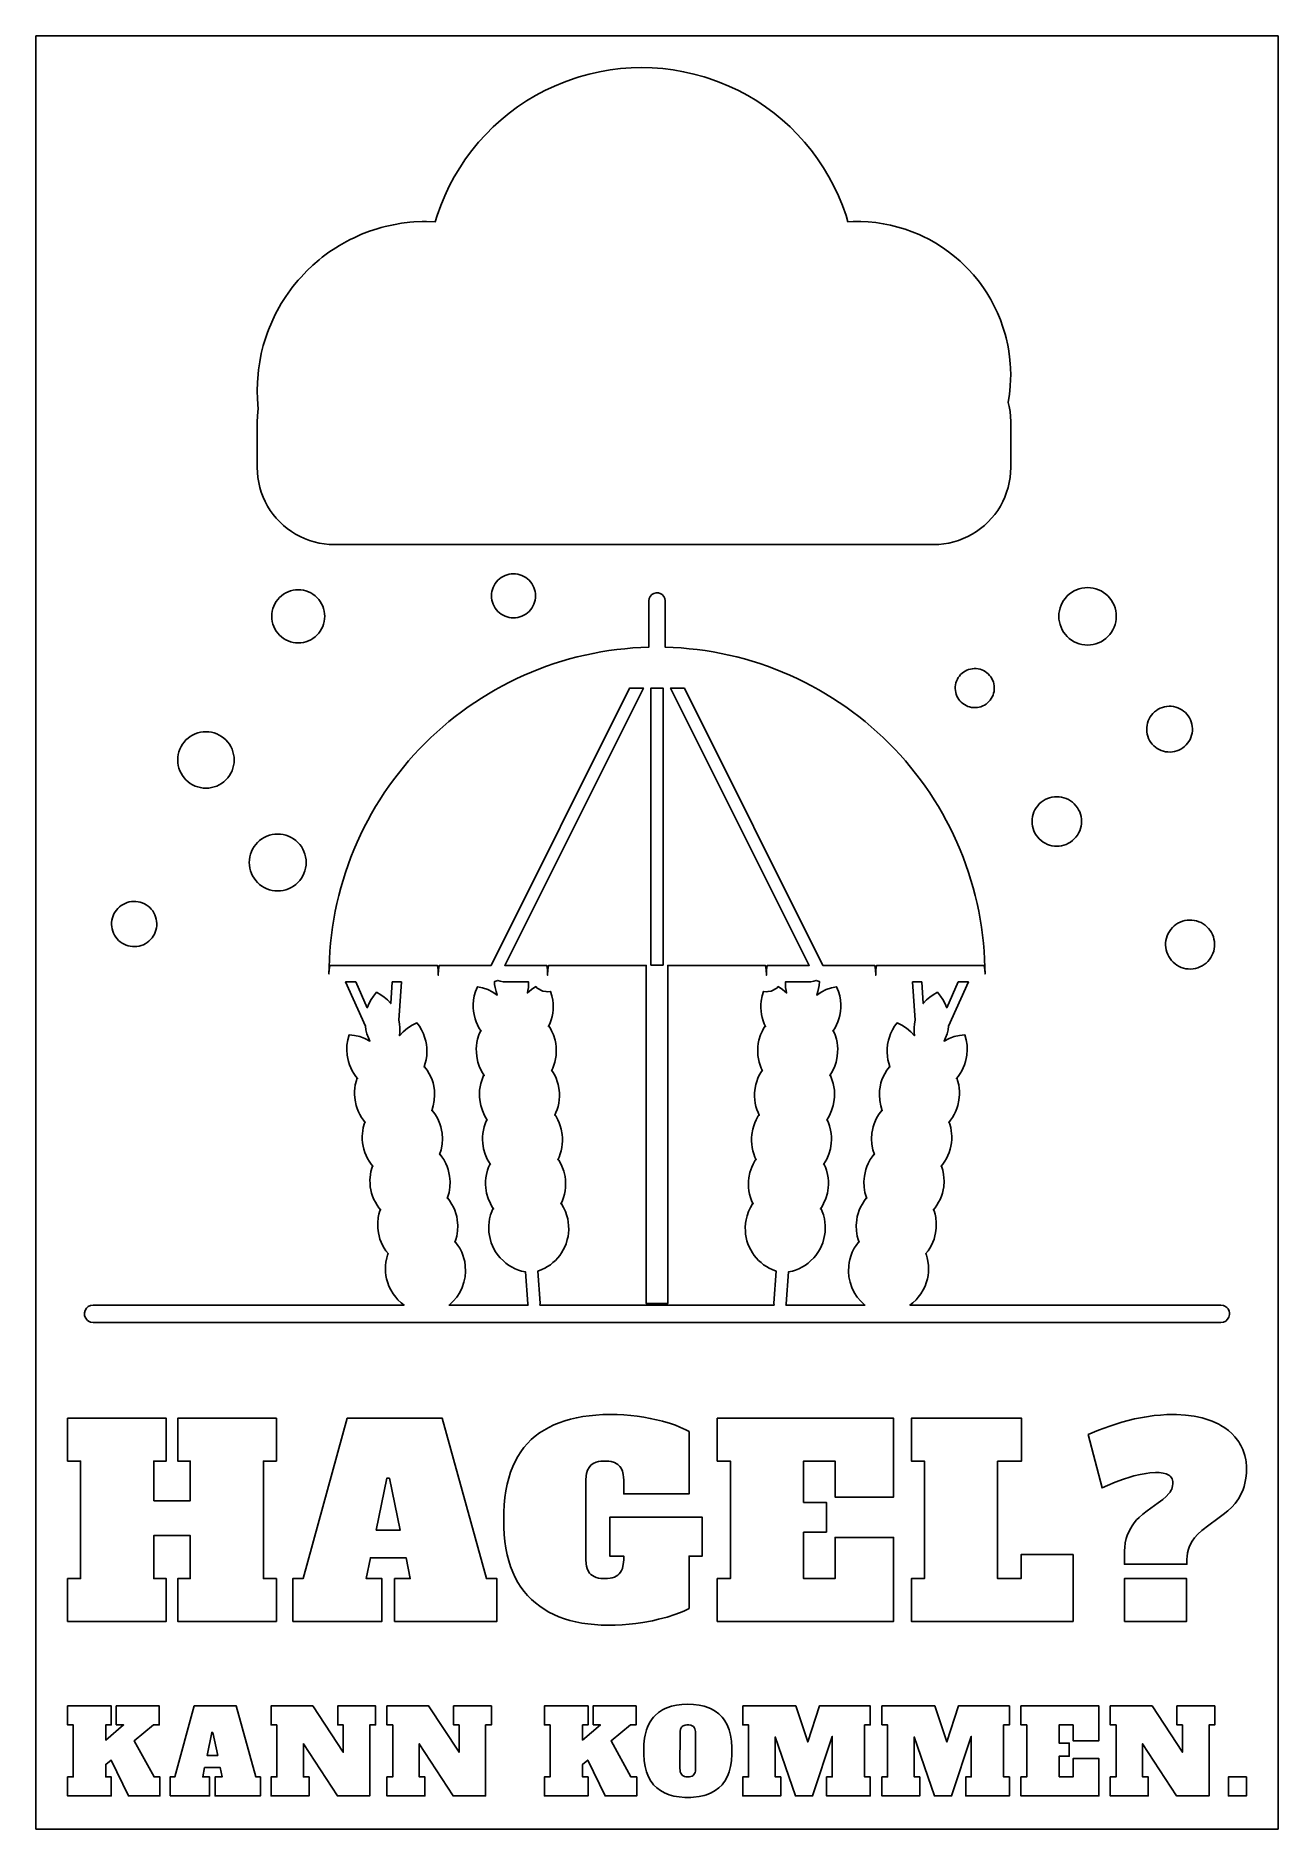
# Model space of a CAD drawing. Header units: millimetres. Extents: x 0 to 216, y 0 to 311.
import ezdxf

# ---------------------------------------------------------------- set-up
doc = ezdxf.new("R2010")
doc.units = ezdxf.units.MM

msp = doc.modelspace()

# ---------------------------------------------------------------- linework, layer by layer
at = {"layer": 'ENTGITTERRAHMEN'}
msp.add_lwpolyline([(0.5, 311.49), (216.056, 311.49), (216.056, 0.5), (0.5, 0.5)], close=True, dxfattribs=at)
at = {"layer": 'MOTIV'}
for points in [[(135.058, 291.618), (133.895, 293.035), (132.663, 294.393), (131.367, 295.69), (130.008, 296.921), (128.591, 298.084), (127.119, 299.176), (125.594, 300.195), (124.022, 301.137), (122.405, 302.002), (120.747, 302.786), (119.053, 303.487), (117.327, 304.105), (116.453, 304.382), (114.686, 304.871), (112.897, 305.272), (111.091, 305.586), (109.271, 305.81), (107.443, 305.945), (105.61, 305.99), (103.777, 305.945), (101.949, 305.81), (100.129, 305.586), (98.323, 305.272), (96.534, 304.871), (94.767, 304.382), (93.893, 304.105), (92.167, 303.487), (90.473, 302.786), (88.815, 302.002), (87.198, 301.137), (85.626, 300.195), (84.101, 299.176), (82.629, 298.084), (81.212, 296.921), (79.853, 295.69), (78.557, 294.393), (77.325, 293.035), (76.162, 291.618), (75.07, 290.145), (74.052, 288.621), (73.109, 287.048), (72.245, 285.431), (71.461, 283.774), (70.759, 282.08), (70.142, 280.354), (69.803, 279.267), (68.256, 279.309), (67.536, 279.3), (66.097, 279.229), (65.379, 279.168), (63.95, 278.991), (62.53, 278.745), (61.125, 278.429), (60.428, 278.246), (59.737, 278.045), (58.369, 277.593), (57.025, 277.075), (55.708, 276.491), (55.06, 276.175), (54.421, 275.843), (53.168, 275.133), (52.554, 274.755), (51.357, 273.955), (50.2, 273.097), (49.637, 272.647), (48.546, 271.706), (47.503, 270.713), (46.51, 269.669), (46.033, 269.13), (45.119, 268.016), (44.683, 267.443), (43.853, 266.265), (43.082, 265.048), (42.372, 263.795), (42.041, 263.155), (41.425, 261.853), (40.873, 260.522), (40.623, 259.847), (40.388, 259.166), (39.97, 257.787), (39.62, 256.39), (39.339, 254.977), (39.128, 253.552), (39.048, 252.836), (38.942, 251.4), (38.907, 249.96), (38.942, 248.519), (39.085, 246.752), (39.021, 246.365), (38.935, 245.496), (38.907, 244.623), (38.907, 236.619), (38.935, 235.746), (39.021, 234.878), (39.163, 234.016), (39.361, 233.166), (39.615, 232.331), (39.922, 231.514), (40.283, 230.719), (40.694, 229.949), (41.155, 229.207), (41.664, 228.498), (42.217, 227.823), (42.814, 227.186), (43.451, 226.589), (44.126, 226.035), (44.836, 225.527), (45.577, 225.066), (46.347, 224.654), (47.142, 224.294), (47.959, 223.986), (48.795, 223.733), (49.645, 223.535), (50.506, 223.392), (51.375, 223.307), (52.247, 223.278), (156.304, 223.278), (157.177, 223.307), (158.046, 223.392), (158.907, 223.535), (159.757, 223.733), (160.592, 223.986), (161.41, 224.294), (162.205, 224.654), (162.975, 225.066), (163.716, 225.527), (164.426, 226.035), (165.1, 226.589), (165.738, 227.186), (166.334, 227.823), (166.888, 228.498), (167.397, 229.207), (167.858, 229.949), (168.269, 230.719), (168.629, 231.514), (168.937, 232.331), (169.19, 233.166), (169.389, 234.016), (169.531, 234.878), (169.616, 235.746), (169.645, 236.619), (169.645, 244.623), (169.616, 245.496), (169.531, 246.365), (169.389, 247.226), (169.226, 247.924), (169.444, 249.362), (169.573, 250.665), (169.637, 251.973), (169.645, 252.628), (169.613, 253.937), (169.573, 254.59), (169.444, 255.894), (169.252, 257.189), (169.132, 257.833), (168.845, 259.111), (168.678, 259.744), (168.298, 260.997), (167.857, 262.23), (167.356, 263.44), (167.083, 264.035), (166.494, 265.205), (166.179, 265.779), (165.505, 266.902), (165.148, 267.451), (164.394, 268.522), (163.998, 269.043), (163.167, 270.055), (162.287, 271.025), (161.83, 271.494), (160.882, 272.397), (159.89, 273.253), (158.858, 274.058), (157.787, 274.812), (156.681, 275.513), (155.541, 276.158), (154.371, 276.747), (153.776, 277.02), (152.566, 277.521), (151.333, 277.962), (150.08, 278.342), (148.81, 278.661), (147.525, 278.916), (146.23, 279.108), (144.926, 279.237), (143.618, 279.301), (142.309, 279.301), (141.418, 279.262), (141.078, 280.354), (140.461, 282.08), (139.759, 283.774), (138.975, 285.431), (138.111, 287.048), (137.168, 288.621), (136.15, 290.145)], [(86.329, 216.808), (86.077, 217.086), (85.799, 217.338), (85.498, 217.561), (85.176, 217.754), (84.838, 217.914), (84.485, 218.04), (84.121, 218.131), (83.75, 218.186), (83.376, 218.205), (83.001, 218.186), (82.63, 218.131), (82.267, 218.04), (81.914, 217.914), (81.575, 217.754), (81.253, 217.561), (80.952, 217.338), (80.674, 217.086), (80.422, 216.808), (80.199, 216.507), (80.006, 216.185), (79.846, 215.847), (79.72, 215.494), (79.629, 215.13), (79.574, 214.759), (79.555, 214.385), (79.574, 214.01), (79.629, 213.639), (79.72, 213.276), (79.846, 212.923), (80.006, 212.584), (80.199, 212.262), (80.422, 211.961), (80.674, 211.683), (80.952, 211.431), (81.253, 211.208), (81.575, 211.015), (81.914, 210.855), (82.267, 210.729), (82.63, 210.638), (83.001, 210.583), (83.376, 210.564), (83.75, 210.583), (84.121, 210.638), (84.485, 210.729), (84.838, 210.855), (85.176, 211.015), (85.498, 211.208), (85.799, 211.431), (86.077, 211.683), (86.329, 211.961), (86.552, 212.262), (86.745, 212.584), (86.905, 212.923), (87.031, 213.276), (87.122, 213.639), (87.177, 214.01), (87.196, 214.385), (87.177, 214.759), (87.122, 215.13), (87.031, 215.494), (86.905, 215.847), (86.745, 216.185), (86.552, 216.507)], [(49.58, 213.747), (49.276, 214.082), (48.942, 214.385), (48.579, 214.654), (48.192, 214.886), (47.783, 215.079), (47.358, 215.232), (46.92, 215.341), (46.473, 215.408), (46.022, 215.43), (45.571, 215.408), (45.124, 215.341), (44.686, 215.232), (44.26, 215.079), (43.852, 214.886), (43.465, 214.654), (43.102, 214.385), (42.767, 214.082), (42.464, 213.747), (42.195, 213.384), (41.963, 212.997), (41.77, 212.588), (41.617, 212.163), (41.508, 211.725), (41.441, 211.278), (41.419, 210.827), (41.441, 210.376), (41.508, 209.929), (41.617, 209.491), (41.77, 209.066), (41.963, 208.657), (42.195, 208.27), (42.464, 207.907), (42.767, 207.573), (43.102, 207.269), (43.465, 207), (43.852, 206.768), (44.26, 206.575), (44.686, 206.423), (45.124, 206.313), (45.571, 206.247), (46.022, 206.224), (46.473, 206.247), (46.92, 206.313), (47.358, 206.423), (47.783, 206.575), (48.192, 206.768), (48.579, 207), (48.942, 207.269), (49.276, 207.573), (49.58, 207.907), (49.849, 208.27), (50.081, 208.657), (50.274, 209.066), (50.426, 209.491), (50.536, 209.929), (50.602, 210.376), (50.625, 210.827), (50.602, 211.278), (50.536, 211.725), (50.426, 212.163), (50.274, 212.588), (50.081, 212.997), (49.849, 213.384)], [(107.734, 214.81), (107.375, 214.595), (107.095, 214.286), (106.916, 213.908), (106.855, 213.495), (106.856, 205.473), (105.485, 205.422), (104.091, 205.337), (102.699, 205.217), (101.31, 205.063), (99.926, 204.875), (98.547, 204.653), (97.174, 204.397), (95.807, 204.108), (94.448, 203.785), (93.097, 203.429), (91.755, 203.04), (90.423, 202.618), (89.102, 202.164), (87.793, 201.677), (86.496, 201.158), (85.212, 200.608), (83.942, 200.026), (82.686, 199.413), (81.446, 198.77), (80.222, 198.096), (79.015, 197.393), (77.826, 196.66), (76.655, 195.898), (75.503, 195.108), (74.371, 194.289), (73.259, 193.444), (72.168, 192.571), (71.099, 191.671), (70.053, 190.746), (69.029, 189.795), (68.03, 188.819), (67.054, 187.82), (66.103, 186.796), (65.178, 185.749), (64.278, 184.681), (63.405, 183.59), (62.56, 182.478), (61.741, 181.346), (60.951, 180.194), (60.189, 179.023), (59.456, 177.834), (58.753, 176.627), (58.079, 175.403), (57.436, 174.163), (56.823, 172.907), (56.241, 171.637), (55.691, 170.353), (55.172, 169.056), (54.685, 167.747), (54.231, 166.426), (53.809, 165.094), (53.42, 163.752), (53.064, 162.401), (52.741, 161.042), (52.452, 159.675), (52.196, 158.302), (51.974, 156.923), (51.786, 155.539), (51.632, 154.15), (51.512, 152.758), (51.427, 151.364), (51.375, 149.968), (51.361, 148.804), (51.404, 149.501), (51.514, 150.278), (70.176, 150.278), (70.286, 149.501), (70.331, 148.571), (70.377, 149.501), (70.487, 150.278), (79.479, 150.278), (103.527, 198.376), (105.914, 198.376), (81.865, 150.278), (89.149, 150.278), (89.259, 149.501), (89.305, 148.571), (89.35, 149.501), (89.46, 150.278), (106.41, 150.278), (106.41, 91.651), (110.146, 91.651), (110.146, 150.278), (127.096, 150.278), (127.206, 149.501), (127.251, 148.571), (127.297, 149.501), (127.407, 150.278), (134.691, 150.278), (110.642, 198.376), (113.029, 198.376), (137.077, 150.278), (146.069, 150.278), (146.179, 149.501), (146.225, 148.571), (146.27, 149.501), (146.38, 150.278), (165.042, 150.278), (165.152, 149.501), (165.195, 148.804), (165.181, 149.968), (165.129, 151.364), (165.044, 152.758), (164.924, 154.15), (164.77, 155.539), (164.582, 156.923), (164.36, 158.302), (164.104, 159.675), (163.815, 161.042), (163.492, 162.401), (163.136, 163.752), (162.747, 165.094), (162.325, 166.426), (161.871, 167.747), (161.384, 169.056), (160.865, 170.353), (160.315, 171.637), (159.733, 172.907), (159.12, 174.163), (158.477, 175.403), (157.803, 176.627), (157.1, 177.834), (156.367, 179.023), (155.605, 180.194), (154.815, 181.346), (153.997, 182.478), (153.151, 183.59), (152.278, 184.681), (151.378, 185.749), (150.453, 186.796), (149.502, 187.82), (148.527, 188.819), (147.527, 189.795), (146.503, 190.746), (145.457, 191.671), (144.388, 192.571), (143.297, 193.444), (142.185, 194.289), (141.053, 195.108), (139.901, 195.898), (138.73, 196.66), (137.541, 197.393), (136.334, 198.096), (135.11, 198.77), (133.87, 199.413), (132.614, 200.026), (131.344, 200.608), (130.06, 201.158), (128.763, 201.677), (127.454, 202.164), (126.133, 202.618), (124.801, 203.04), (123.459, 203.429), (122.108, 203.785), (120.749, 204.108), (119.383, 204.397), (118.009, 204.653), (116.63, 204.875), (115.246, 205.063), (113.857, 205.217), (112.465, 205.337), (111.071, 205.422), (109.7, 205.473), (109.701, 213.495), (109.64, 213.908), (109.461, 214.286), (109.181, 214.595), (108.949, 214.75), (108.556, 214.891), (108.139, 214.911)], [(186.84, 213.99), (186.511, 214.353), (186.149, 214.682), (185.756, 214.973), (185.336, 215.225), (184.894, 215.434), (184.433, 215.599), (183.958, 215.718), (183.474, 215.79), (182.986, 215.814), (182.497, 215.79), (182.013, 215.718), (181.538, 215.599), (181.077, 215.434), (180.635, 215.225), (180.215, 214.973), (179.822, 214.682), (179.46, 214.353), (179.131, 213.99), (178.839, 213.597), (178.588, 213.178), (178.379, 212.735), (178.214, 212.275), (178.095, 211.8), (178.023, 211.316), (177.999, 210.827), (178.023, 210.338), (178.095, 209.854), (178.214, 209.38), (178.379, 208.919), (178.588, 208.477), (178.839, 208.057), (179.131, 207.664), (179.46, 207.301), (179.822, 206.973), (180.215, 206.681), (180.635, 206.429), (181.077, 206.22), (181.538, 206.055), (182.013, 205.936), (182.497, 205.865), (182.986, 205.841), (183.474, 205.865), (183.958, 205.936), (184.433, 206.055), (184.894, 206.22), (185.336, 206.429), (185.756, 206.681), (186.149, 206.973), (186.511, 207.301), (186.84, 207.664), (187.132, 208.057), (187.383, 208.477), (187.592, 208.919), (187.757, 209.38), (187.876, 209.854), (187.948, 210.338), (187.972, 210.827), (187.948, 211.316), (187.876, 211.8), (187.757, 212.275), (187.592, 212.735), (187.383, 213.178), (187.132, 213.597)], [(165.986, 200.59), (165.757, 200.831), (165.505, 201.048), (165.233, 201.24), (164.943, 201.404), (164.639, 201.539), (164.323, 201.643), (163.999, 201.716), (163.669, 201.757), (163.336, 201.765), (163.004, 201.74), (162.677, 201.683), (162.356, 201.595), (162.046, 201.475), (161.748, 201.325), (161.467, 201.147), (161.205, 200.943), (160.964, 200.713), (160.747, 200.461), (160.555, 200.189), (160.391, 199.9), (160.257, 199.596), (160.152, 199.28), (160.079, 198.955), (160.039, 198.625), (160.03, 198.293), (160.055, 197.961), (160.112, 197.633), (160.2, 197.313), (160.32, 197.002), (160.47, 196.705), (160.648, 196.424), (160.852, 196.162), (161.082, 195.921), (161.334, 195.703), (161.606, 195.512), (161.895, 195.348), (162.199, 195.213), (162.515, 195.109), (162.84, 195.036), (163.17, 194.995), (163.502, 194.987), (163.834, 195.011), (164.162, 195.068), (164.483, 195.157), (164.793, 195.277), (165.09, 195.426), (165.371, 195.604), (165.633, 195.809), (165.874, 196.038), (166.092, 196.29), (166.283, 196.562), (166.447, 196.852), (166.582, 197.156), (166.686, 197.472), (166.759, 197.796), (166.8, 198.126), (166.808, 198.459), (166.784, 198.791), (166.727, 199.119), (166.638, 199.439), (166.518, 199.75), (166.369, 200.047), (166.191, 200.328)], [(107.211, 150.35), (107.211, 198.376), (109.345, 198.376), (109.345, 150.35)], [(200.224, 193.856), (199.955, 194.138), (199.66, 194.393), (199.341, 194.617), (199.002, 194.809), (198.645, 194.967), (198.275, 195.09), (197.895, 195.175), (197.508, 195.223), (197.118, 195.232), (196.729, 195.204), (196.345, 195.137), (195.969, 195.033), (195.606, 194.893), (195.257, 194.717), (194.928, 194.509), (194.621, 194.269), (194.338, 194), (194.084, 193.705), (193.859, 193.386), (193.667, 193.047), (193.509, 192.691), (193.387, 192.32), (193.301, 191.94), (193.254, 191.553), (193.244, 191.163), (193.273, 190.775), (193.339, 190.39), (193.443, 190.015), (193.584, 189.651), (193.759, 189.303), (193.968, 188.973), (194.207, 188.666), (194.476, 188.384), (194.771, 188.129), (195.09, 187.905), (195.429, 187.712), (195.786, 187.555), (196.156, 187.432), (196.536, 187.347), (196.923, 187.299), (197.313, 187.29), (197.702, 187.318), (198.086, 187.385), (198.462, 187.489), (198.825, 187.629), (199.174, 187.804), (199.503, 188.013), (199.81, 188.253), (200.093, 188.522), (200.347, 188.817), (200.572, 189.136), (200.764, 189.475), (200.922, 189.831), (201.044, 190.201), (201.13, 190.582), (201.177, 190.969), (201.187, 191.358), (201.158, 191.747), (201.092, 192.131), (200.988, 192.507), (200.847, 192.871), (200.672, 193.219), (200.463, 193.548)], [(33.799, 189.031), (33.476, 189.388), (33.12, 189.71), (32.734, 189.997), (32.322, 190.244), (31.887, 190.449), (31.435, 190.611), (30.969, 190.728), (30.493, 190.798), (30.013, 190.822), (29.533, 190.798), (29.058, 190.728), (28.591, 190.611), (28.139, 190.449), (27.705, 190.244), (27.292, 189.997), (26.906, 189.71), (26.55, 189.388), (26.227, 189.031), (25.941, 188.645), (25.694, 188.233), (25.489, 187.799), (25.327, 187.346), (25.21, 186.88), (25.139, 186.405), (25.116, 185.925), (25.139, 185.445), (25.21, 184.969), (25.327, 184.503), (25.489, 184.05), (25.694, 183.616), (25.941, 183.204), (26.227, 182.818), (26.55, 182.462), (26.906, 182.139), (27.292, 181.853), (27.705, 181.606), (28.139, 181.4), (28.591, 181.238), (29.058, 181.121), (29.533, 181.051), (30.013, 181.027), (30.493, 181.051), (30.969, 181.121), (31.435, 181.238), (31.887, 181.4), (32.322, 181.606), (32.734, 181.853), (33.12, 182.139), (33.476, 182.462), (33.799, 182.818), (34.085, 183.204), (34.332, 183.616), (34.538, 184.05), (34.7, 184.503), (34.816, 184.969), (34.887, 185.445), (34.91, 185.925), (34.887, 186.405), (34.816, 186.88), (34.7, 187.346), (34.538, 187.799), (34.332, 188.233), (34.085, 188.645)], [(180.97, 177.977), (180.686, 178.289), (180.374, 178.572), (180.036, 178.823), (179.674, 179.04), (179.293, 179.22), (178.896, 179.362), (178.487, 179.465), (178.07, 179.527), (177.649, 179.547), (177.228, 179.527), (176.811, 179.465), (176.402, 179.362), (176.006, 179.22), (175.625, 179.04), (175.263, 178.823), (174.924, 178.572), (174.612, 178.289), (174.329, 177.977), (174.078, 177.638), (173.861, 177.277), (173.681, 176.896), (173.539, 176.499), (173.437, 176.09), (173.375, 175.673), (173.354, 175.252), (173.375, 174.831), (173.437, 174.414), (173.539, 174.005), (173.681, 173.608), (173.861, 173.227), (174.078, 172.866), (174.329, 172.527), (174.612, 172.215), (174.924, 171.932), (175.263, 171.681), (175.625, 171.464), (176.006, 171.284), (176.402, 171.142), (176.811, 171.039), (177.228, 170.978), (177.649, 170.957), (178.07, 170.978), (178.487, 171.039), (178.896, 171.142), (179.293, 171.284), (179.674, 171.464), (180.036, 171.681), (180.374, 171.932), (180.686, 172.215), (180.97, 172.527), (181.221, 172.866), (181.437, 173.227), (181.618, 173.608), (181.76, 174.005), (181.862, 174.414), (181.924, 174.831), (181.944, 175.252), (181.924, 175.673), (181.862, 176.09), (181.76, 176.499), (181.618, 176.896), (181.437, 177.277), (181.221, 177.638)], [(46.282, 171.271), (45.957, 171.63), (45.598, 171.955), (45.208, 172.244), (44.793, 172.493), (44.355, 172.7), (43.898, 172.864), (43.428, 172.981), (42.948, 173.053), (42.464, 173.076), (41.98, 173.053), (41.501, 172.981), (41.031, 172.864), (40.574, 172.7), (40.136, 172.493), (39.72, 172.244), (39.331, 171.955), (38.972, 171.63), (38.646, 171.271), (38.358, 170.881), (38.108, 170.465), (37.901, 170.027), (37.738, 169.571), (37.62, 169.101), (37.549, 168.621), (37.525, 168.137), (37.549, 167.653), (37.62, 167.174), (37.738, 166.703), (37.901, 166.247), (38.108, 165.809), (38.358, 165.393), (38.646, 165.004), (38.972, 164.645), (39.331, 164.319), (39.72, 164.03), (40.136, 163.781), (40.574, 163.574), (41.031, 163.411), (41.501, 163.293), (41.98, 163.222), (42.464, 163.198), (42.948, 163.222), (43.428, 163.293), (43.898, 163.411), (44.355, 163.574), (44.793, 163.781), (45.208, 164.03), (45.598, 164.319), (45.957, 164.645), (46.282, 165.004), (46.571, 165.393), (46.82, 165.809), (47.028, 166.247), (47.191, 166.703), (47.309, 167.174), (47.38, 167.653), (47.404, 168.137), (47.38, 168.621), (47.309, 169.101), (47.191, 169.571), (47.028, 170.027), (46.82, 170.465), (46.571, 170.881)], [(20.533, 160.028), (20.268, 160.307), (19.976, 160.558), (19.661, 160.78), (19.326, 160.97), (18.974, 161.126), (18.609, 161.247), (18.233, 161.331), (17.851, 161.378), (17.466, 161.388), (17.081, 161.36), (16.702, 161.294), (16.331, 161.191), (15.972, 161.052), (15.628, 160.879), (15.302, 160.673), (14.999, 160.436), (14.72, 160.171), (14.468, 159.879), (14.246, 159.564), (14.057, 159.229), (13.9, 158.877), (13.78, 158.511), (13.695, 158.136), (13.648, 157.753), (13.639, 157.368), (13.667, 156.984), (13.733, 156.605), (13.836, 156.234), (13.974, 155.874), (14.147, 155.53), (14.353, 155.205), (14.59, 154.901), (14.856, 154.622), (15.147, 154.371), (15.462, 154.149), (15.797, 153.959), (16.149, 153.803), (16.515, 153.682), (16.891, 153.598), (17.273, 153.551), (17.658, 153.541), (18.042, 153.57), (18.422, 153.636), (18.793, 153.738), (19.152, 153.877), (19.496, 154.05), (19.822, 154.256), (20.125, 154.493), (20.404, 154.759), (20.656, 155.05), (20.877, 155.365), (21.067, 155.7), (21.223, 156.052), (21.344, 156.418), (21.428, 156.794), (21.476, 157.176), (21.485, 157.561), (21.457, 157.945), (21.391, 158.324), (21.288, 158.696), (21.15, 159.055), (20.976, 159.399), (20.77, 159.724)], [(203.992, 156.683), (203.704, 156.986), (203.388, 157.258), (203.047, 157.498), (202.684, 157.704), (202.303, 157.873), (201.907, 158.004), (201.5, 158.095), (201.086, 158.146), (200.669, 158.156), (200.253, 158.126), (199.842, 158.054), (199.44, 157.943), (199.051, 157.793), (198.678, 157.605), (198.326, 157.382), (197.997, 157.126), (197.695, 156.838), (197.422, 156.522), (197.182, 156.181), (196.976, 155.818), (196.807, 155.437), (196.677, 155.041), (196.585, 154.634), (196.534, 154.22), (196.524, 153.803), (196.555, 153.387), (196.626, 152.976), (196.737, 152.574), (196.887, 152.185), (197.075, 151.812), (197.298, 151.46), (197.555, 151.131), (197.842, 150.829), (198.158, 150.556), (198.499, 150.316), (198.862, 150.111), (199.243, 149.941), (199.639, 149.811), (200.046, 149.719), (200.46, 149.668), (200.877, 149.658), (201.293, 149.689), (201.704, 149.76), (202.106, 149.871), (202.495, 150.021), (202.868, 150.209), (203.22, 150.432), (203.549, 150.689), (203.851, 150.976), (204.124, 151.292), (204.364, 151.633), (204.57, 151.996), (204.739, 152.377), (204.87, 152.773), (204.961, 153.18), (205.012, 153.594), (205.022, 154.011), (204.992, 154.427), (204.92, 154.838), (204.809, 155.24), (204.659, 155.63), (204.471, 156.002), (204.248, 156.355)], [(78.012, 146.399), (77.121, 146.592), (76.782, 145.745), (76.577, 145.009), (76.444, 144.257), (76.387, 143.496), (76.392, 142.923), (76.44, 142.352), (76.53, 141.786), (76.714, 141.045), (76.899, 140.503), (77.124, 139.976), (77.386, 139.467), (77.756, 138.875), (77.659, 138.891), (77.383, 138.224), (77.16, 137.494), (77.04, 136.934), (76.961, 136.366), (76.925, 135.795), (76.931, 135.222), (77.004, 134.462), (77.2, 133.528), (77.438, 132.802), (77.833, 131.933), (78.295, 131.174), (78.198, 131.19), (77.921, 130.524), (77.698, 129.793), (77.578, 129.233), (77.5, 128.666), (77.464, 128.094), (77.469, 127.521), (77.517, 126.95), (77.69, 126.011), (77.976, 125.101), (78.372, 124.232), (78.833, 123.473), (78.736, 123.489), (78.527, 123.001), (78.286, 122.277), (78.152, 121.72), (78.06, 121.154), (78.009, 120.584), (78.001, 120.011), (78.035, 119.439), (78.185, 118.496), (78.448, 117.579), (78.823, 116.701), (79.098, 116.199), (79.372, 115.772), (79.275, 115.788), (79.065, 115.3), (78.878, 114.759), (78.691, 114.019), (78.598, 113.453), (78.548, 112.883), (78.54, 112.31), (78.574, 111.738), (78.723, 110.795), (78.987, 109.878), (79.361, 109), (79.636, 108.498), (79.91, 108.071), (79.813, 108.087), (79.604, 107.599), (79.416, 107.058), (79.229, 106.318), (79.137, 105.752), (79.087, 105.182), (79.078, 104.609), (79.112, 104.037), (79.188, 103.469), (79.305, 102.909), (79.525, 102.177), (79.737, 101.645), (79.987, 101.13), (80.275, 100.634), (80.713, 100.009), (81.081, 99.569), (81.62, 99.028), (82.057, 98.658), (82.521, 98.322), (83.008, 98.02), (83.689, 97.675), (84.221, 97.462), (84.766, 97.287), (85.48, 97.124), (85.868, 91.576), (85.9, 91.384), (72.208, 91.384), (72.919, 92.044), (73.532, 92.775), (74.052, 93.576), (74.47, 94.434), (74.779, 95.337), (74.976, 96.271), (75.057, 97.222), (75.02, 98.175), (74.908, 98.931), (74.775, 99.488), (74.601, 100.034), (74.388, 100.565), (74.044, 101.247), (73.743, 101.735), (73.313, 102.315), (73.223, 102.276), (73.386, 102.756), (73.531, 103.31), (73.682, 104.252), (73.716, 105.206), (73.633, 106.157), (73.527, 106.72), (73.381, 107.274), (73.194, 107.815), (72.967, 108.341), (72.703, 108.85), (72.294, 109.494), (71.973, 109.917), (71.882, 109.878), (72.045, 110.358), (72.19, 110.912), (72.341, 111.855), (72.375, 112.809), (72.292, 113.759), (72.187, 114.322), (72.04, 114.876), (71.853, 115.418), (71.627, 115.944), (71.266, 116.617), (70.953, 117.097), (70.632, 117.52), (70.542, 117.481), (70.806, 118.329), (70.98, 119.267), (71.037, 120.22), (70.978, 121.173), (70.886, 121.738), (70.753, 122.295), (70.579, 122.841), (70.366, 123.373), (70.114, 123.887), (69.721, 124.542), (69.292, 125.122), (69.201, 125.083), (69.465, 125.931), (69.639, 126.87), (69.697, 127.823), (69.658, 128.585), (69.545, 129.341), (69.412, 129.898), (69.239, 130.444), (69.026, 130.975), (68.774, 131.49), (68.38, 132.145), (67.951, 132.725), (67.861, 132.686), (68.076, 133.349), (68.208, 133.907), (68.319, 134.662), (68.354, 135.234), (68.334, 135.997), (68.271, 136.567), (68.165, 137.13), (67.961, 137.866), (67.761, 138.402), (67.433, 139.092), (67.04, 139.747), (66.611, 140.327), (65.792, 139.924), (64.993, 139.403), (64.263, 138.788), (63.612, 138.085), (63.668, 138.711), (63.666, 139.436), (63.593, 140.158), (63.468, 140.791), (63.937, 147.432), (62.332, 147.432), (62.066, 143.658), (61.496, 144.295), (60.958, 144.781), (60.374, 145.211), (59.625, 145.647), (59.07, 144.981), (58.668, 144.377), (58.328, 143.736), (58.011, 142.943), (56.009, 147.432), (54.256, 147.432), (57.674, 139.769), (57.773, 139.132), (57.951, 138.428), (58.197, 137.746), (58.464, 137.177), (57.612, 137.615), (56.716, 137.943), (55.786, 138.16), (54.879, 138.259), (54.631, 137.381), (54.484, 136.438), (54.449, 135.675), (54.512, 134.722), (54.606, 134.157), (54.74, 133.6), (54.916, 133.055), (55.131, 132.524), (55.384, 132.01), (55.675, 131.517), (56.001, 131.046), (56.318, 130.651), (56.22, 130.656), (56.115, 130.333), (55.933, 129.591), (55.844, 129.025), (55.798, 128.454), (55.793, 127.881), (55.879, 126.931), (56.081, 125.998), (56.256, 125.453), (56.471, 124.922), (56.725, 124.408), (57.016, 123.914), (57.342, 123.443), (57.659, 123.048), (57.56, 123.054), (57.513, 122.913), (57.312, 122.176), (57.21, 121.612), (57.132, 120.661), (57.142, 120.088), (57.193, 119.517), (57.287, 118.952), (57.421, 118.395), (57.597, 117.85), (57.812, 117.319), (58.065, 116.805), (58.356, 116.312), (58.682, 115.841), (58.999, 115.446), (58.901, 115.451), (58.853, 115.31), (58.653, 114.573), (58.55, 114.01), (58.473, 113.058), (58.482, 112.486), (58.534, 111.915), (58.627, 111.35), (58.762, 110.793), (58.937, 110.248), (59.152, 109.717), (59.406, 109.203), (59.697, 108.709), (60.023, 108.238), (60.34, 107.843), (60.242, 107.849), (60.194, 107.708), (60.037, 107.157), (59.92, 106.596), (59.819, 105.647), (59.835, 104.692), (59.932, 103.935), (60.053, 103.375), (60.215, 102.825), (60.417, 102.289), (60.658, 101.77), (60.936, 101.269), (61.251, 100.79), (61.68, 100.241), (61.582, 100.246), (61.377, 99.554), (61.231, 98.805), (61.171, 98.235), (61.152, 97.662), (61.176, 97.09), (61.241, 96.521), (61.349, 95.958), (61.556, 95.223), (61.757, 94.687), (62.087, 93.998), (62.482, 93.345), (62.94, 92.733), (63.321, 92.306), (63.877, 91.782), (64.383, 91.384), (10.447, 91.384), (10.008, 91.319), (9.607, 91.129), (9.278, 90.831), (9.05, 90.451), (8.942, 90.02), (8.964, 89.577), (9.05, 89.294), (9.278, 88.913), (9.488, 88.703), (9.734, 88.539), (10.008, 88.425), (10.447, 88.36), (206.109, 88.36), (206.548, 88.425), (206.949, 88.615), (207.278, 88.913), (207.506, 89.294), (207.614, 89.724), (207.614, 90.02), (207.556, 90.311), (207.366, 90.712), (207.178, 90.941), (206.822, 91.206), (206.548, 91.319), (206.109, 91.384), (152.173, 91.384), (152.679, 91.782), (153.235, 92.306), (153.616, 92.733), (154.074, 93.345), (154.469, 93.998), (154.799, 94.687), (155.001, 95.223), (155.208, 95.958), (155.315, 96.521), (155.38, 97.09), (155.404, 97.662), (155.385, 98.235), (155.295, 98.993), (155.179, 99.554), (154.974, 100.246), (154.876, 100.241), (155.305, 100.79), (155.62, 101.269), (155.898, 101.77), (156.139, 102.289), (156.341, 102.825), (156.503, 103.375), (156.624, 103.935), (156.721, 104.692), (156.737, 105.647), (156.636, 106.596), (156.52, 107.157), (156.362, 107.708), (156.315, 107.849), (156.216, 107.843), (156.533, 108.238), (156.86, 108.709), (157.15, 109.203), (157.404, 109.717), (157.619, 110.248), (157.794, 110.793), (157.929, 111.35), (158.022, 111.915), (158.085, 112.867), (158.066, 113.44), (158.006, 114.01), (157.86, 114.759), (157.703, 115.31), (157.655, 115.451), (157.557, 115.446), (157.874, 115.841), (158.2, 116.312), (158.491, 116.805), (158.744, 117.319), (158.959, 117.85), (159.135, 118.395), (159.269, 118.952), (159.363, 119.517), (159.415, 120.088), (159.424, 120.661), (159.346, 121.612), (159.244, 122.176), (159.043, 122.913), (158.996, 123.054), (158.897, 123.048), (159.214, 123.443), (159.541, 123.914), (159.831, 124.408), (160.085, 124.922), (160.3, 125.453), (160.475, 125.998), (160.677, 126.931), (160.763, 127.881), (160.758, 128.454), (160.712, 129.025), (160.623, 129.591), (160.441, 130.333), (160.336, 130.656), (160.238, 130.651), (160.555, 131.046), (160.881, 131.517), (161.172, 132.01), (161.425, 132.524), (161.64, 133.055), (161.816, 133.6), (161.951, 134.157), (162.044, 134.722), (162.107, 135.675), (162.073, 136.438), (161.925, 137.381), (161.677, 138.259), (160.77, 138.16), (159.84, 137.943), (158.944, 137.615), (158.092, 137.177), (158.359, 137.746), (158.605, 138.428), (158.783, 139.132), (158.883, 139.769), (162.3, 147.432), (160.547, 147.432), (158.545, 142.943), (158.228, 143.736), (157.888, 144.377), (157.486, 144.981), (156.932, 145.647), (156.183, 145.211), (155.599, 144.781), (155.06, 144.295), (154.49, 143.658), (154.224, 147.432), (152.619, 147.432), (153.088, 140.791), (152.963, 140.158), (152.89, 139.436), (152.888, 138.711), (152.944, 138.085), (152.293, 138.788), (151.564, 139.403), (150.764, 139.924), (149.946, 140.327), (149.516, 139.747), (149.123, 139.092), (148.796, 138.402), (148.595, 137.866), (148.435, 137.316), (148.285, 136.567), (148.21, 135.807), (148.202, 135.234), (148.257, 134.472), (148.348, 133.907), (148.48, 133.349), (148.695, 132.686), (148.605, 132.725), (148.176, 132.145), (147.782, 131.49), (147.531, 130.975), (147.317, 130.444), (147.144, 129.898), (146.976, 129.153), (146.898, 128.585), (146.859, 127.823), (146.917, 126.87), (147.091, 125.931), (147.355, 125.083), (147.264, 125.122), (146.835, 124.542), (146.442, 123.887), (146.19, 123.373), (145.977, 122.841), (145.803, 122.295), (145.67, 121.738), (145.579, 121.173), (145.519, 120.22), (145.576, 119.267), (145.75, 118.329), (146.014, 117.481), (145.924, 117.52), (145.603, 117.097), (145.29, 116.617), (144.929, 115.944), (144.703, 115.418), (144.516, 114.876), (144.369, 114.322), (144.264, 113.759), (144.181, 112.809), (144.215, 111.855), (144.366, 110.912), (144.511, 110.358), (144.674, 109.878), (144.583, 109.917), (144.262, 109.494), (143.853, 108.85), (143.589, 108.341), (143.362, 107.815), (143.175, 107.274), (143.029, 106.72), (142.923, 106.157), (142.84, 105.206), (142.875, 104.252), (143.025, 103.31), (143.171, 102.756), (143.333, 102.276), (143.243, 102.315), (142.814, 101.735), (142.513, 101.247), (142.168, 100.565), (141.955, 100.034), (141.733, 99.303), (141.613, 98.743), (141.536, 98.175), (141.5, 97.222), (141.58, 96.271), (141.777, 95.337), (142.087, 94.434), (142.504, 93.576), (143.024, 92.775), (143.637, 92.044), (144.348, 91.384), (130.656, 91.384), (130.688, 91.576), (131.076, 97.124), (131.79, 97.287), (132.335, 97.462), (132.867, 97.675), (133.548, 98.02), (134.035, 98.322), (134.499, 98.658), (134.936, 99.028), (135.475, 99.569), (135.843, 100.009), (136.178, 100.474), (136.569, 101.13), (136.819, 101.645), (137.031, 102.177), (137.251, 102.909), (137.368, 103.469), (137.444, 104.037), (137.478, 104.609), (137.47, 105.182), (137.419, 105.752), (137.327, 106.318), (137.14, 107.058), (136.952, 107.599), (136.743, 108.087), (136.646, 108.071), (136.92, 108.498), (137.195, 109), (137.569, 109.878), (137.833, 110.795), (137.983, 111.738), (138.016, 112.31), (138.008, 112.883), (137.958, 113.453), (137.866, 114.019), (137.678, 114.759), (137.491, 115.3), (137.282, 115.788), (137.184, 115.772), (137.458, 116.199), (137.734, 116.701), (138.108, 117.579), (138.371, 118.496), (138.521, 119.439), (138.555, 120.011), (138.547, 120.584), (138.496, 121.154), (138.404, 121.72), (138.217, 122.46), (138.029, 123.001), (137.82, 123.489), (137.723, 123.473), (138.184, 124.232), (138.58, 125.101), (138.866, 126.011), (139.039, 126.95), (139.087, 127.521), (139.093, 128.094), (139.056, 128.666), (138.978, 129.233), (138.858, 129.793), (138.635, 130.524), (138.359, 131.19), (138.261, 131.174), (138.723, 131.933), (139.119, 132.802), (139.356, 133.528), (139.552, 134.462), (139.625, 135.222), (139.631, 135.795), (139.595, 136.366), (139.516, 136.934), (139.397, 137.494), (139.173, 138.224), (138.897, 138.891), (138.8, 138.875), (139.17, 139.467), (139.432, 139.976), (139.657, 140.503), (139.842, 141.045), (139.987, 141.599), (140.116, 142.352), (140.164, 142.923), (140.17, 143.496), (140.112, 144.257), (139.98, 145.009), (139.774, 145.745), (139.436, 146.592), (138.544, 146.399), (137.642, 146.087), (136.785, 145.666), (135.983, 145.142), (136.189, 145.735), (136.326, 146.262), (136.424, 146.798), (136.49, 147.495), (136.231, 147.561), (135.884, 147.698), (135.507, 147.552), (134.966, 147.446), (130.567, 147.432), (130.567, 147.026), (130.602, 146.483), (130.677, 145.944), (130.769, 145.506), (130.048, 146.137), (129.329, 146.63), (129.045, 146.361), (128.822, 146.197), (128.332, 145.938), (128.071, 145.846), (127.528, 145.738), (127.251, 145.725), (126.736, 145.774), (126.51, 145.02), (126.341, 144.081), (126.295, 143.51), (126.291, 142.937), (126.329, 142.365), (126.409, 141.798), (126.531, 141.238), (126.693, 140.689), (126.896, 140.153), (127.108, 139.693), (127.014, 139.722), (126.834, 139.434), (126.561, 138.93), (126.255, 138.23), (125.972, 137.319), (125.856, 136.758), (125.782, 136.19), (125.752, 135.236), (125.79, 134.664), (125.871, 134.097), (125.992, 133.537), (126.155, 132.988), (126.357, 132.452), (126.569, 131.992), (126.475, 132.021), (126.395, 131.896), (126.022, 131.229), (125.786, 130.707), (125.59, 130.169), (125.433, 129.618), (125.264, 128.679), (125.218, 128.108), (125.214, 127.535), (125.252, 126.963), (125.332, 126.396), (125.454, 125.836), (125.616, 125.287), (125.819, 124.751), (126.031, 124.291), (125.937, 124.32), (125.856, 124.195), (125.484, 123.528), (125.248, 123.006), (125.051, 122.468), (124.895, 121.917), (124.725, 120.978), (124.679, 120.407), (124.675, 119.834), (124.713, 119.262), (124.794, 118.695), (124.915, 118.135), (125.078, 117.586), (125.28, 117.05), (125.492, 116.59), (125.398, 116.619), (125.318, 116.494), (124.945, 115.827), (124.709, 115.305), (124.404, 114.401), (124.211, 113.466), (124.151, 112.897), (124.133, 112.324), (124.157, 111.752), (124.224, 111.183), (124.332, 110.62), (124.481, 110.067), (124.67, 109.526), (124.954, 108.889), (124.86, 108.918), (124.494, 108.296), (124.171, 107.604), (123.917, 106.884), (123.736, 106.142), (123.648, 105.576), (123.596, 104.814), (123.606, 104.241), (123.658, 103.671), (123.753, 103.106), (123.888, 102.549), (124.064, 102.004), (124.28, 101.473), (124.534, 100.96), (124.825, 100.466), (125.151, 99.996), (125.512, 99.55), (125.904, 99.133), (126.326, 98.745), (126.775, 98.39), (127.249, 98.068), (127.746, 97.783), (128.262, 97.534), (128.946, 97.273), (128.558, 91.725), (128.591, 91.384), (87.965, 91.384), (87.998, 91.725), (87.61, 97.273), (88.294, 97.534), (88.81, 97.783), (89.307, 98.068), (89.781, 98.39), (90.23, 98.745), (90.652, 99.133), (91.044, 99.55), (91.405, 99.996), (91.731, 100.466), (92.023, 100.96), (92.277, 101.473), (92.492, 102.004), (92.718, 102.734), (92.84, 103.293), (92.92, 103.861), (92.958, 104.432), (92.943, 105.196), (92.883, 105.765), (92.782, 106.329), (92.639, 106.884), (92.385, 107.604), (92.063, 108.296), (91.696, 108.918), (91.602, 108.889), (91.886, 109.526), (92.076, 110.067), (92.225, 110.62), (92.332, 111.183), (92.399, 111.752), (92.422, 112.515), (92.39, 113.087), (92.316, 113.655), (92.1, 114.585), (91.772, 115.481), (91.524, 115.997), (91.238, 116.494), (91.158, 116.619), (91.064, 116.59), (91.276, 117.05), (91.478, 117.586), (91.641, 118.135), (91.763, 118.695), (91.843, 119.262), (91.881, 119.834), (91.877, 120.407), (91.831, 120.978), (91.662, 121.917), (91.505, 122.468), (91.308, 123.006), (91.073, 123.528), (90.7, 124.195), (90.619, 124.32), (90.525, 124.291), (90.737, 124.751), (90.94, 125.287), (91.102, 125.836), (91.224, 126.396), (91.304, 126.963), (91.343, 127.535), (91.339, 128.108), (91.293, 128.679), (91.123, 129.618), (90.966, 130.169), (90.77, 130.707), (90.534, 131.229), (90.161, 131.896), (90.081, 132.021), (89.987, 131.992), (90.199, 132.452), (90.401, 132.988), (90.564, 133.537), (90.686, 134.097), (90.766, 134.664), (90.804, 135.236), (90.774, 136.19), (90.7, 136.758), (90.584, 137.319), (90.301, 138.23), (89.996, 138.93), (89.722, 139.434), (89.542, 139.722), (89.448, 139.693), (89.732, 140.33), (89.921, 140.871), (90.071, 141.424), (90.178, 141.987), (90.245, 142.556), (90.269, 143.128), (90.251, 143.701), (90.191, 144.27), (90.046, 145.02), (89.82, 145.774), (89.305, 145.725), (89.028, 145.738), (88.485, 145.846), (88.224, 145.938), (87.735, 146.197), (87.511, 146.361), (87.228, 146.63), (86.508, 146.137), (85.787, 145.506), (85.879, 145.944), (85.954, 146.483), (85.99, 147.026), (85.99, 147.432), (81.59, 147.446), (81.05, 147.552), (80.672, 147.698), (80.325, 147.561), (80.066, 147.495), (80.109, 146.977), (80.193, 146.44), (80.367, 145.735), (80.573, 145.142), (79.771, 145.666), (78.914, 146.087)], [(20.954, 57.446), (20.954, 64.334), (23.129, 64.334), (23.129, 71.765), (6, 71.765), (6, 64.334), (8.266, 64.334), (8.266, 43.942), (6, 43.942), (6, 36.51), (23.129, 36.51), (23.129, 43.942), (20.954, 43.942), (20.954, 51.419), (27.298, 51.419), (27.298, 43.942), (25.123, 43.942), (25.123, 36.51), (42.253, 36.51), (42.253, 43.942), (39.987, 43.942), (39.987, 64.334), (42.253, 64.334), (42.253, 71.765), (25.123, 71.765), (25.123, 64.334), (27.298, 64.334), (27.298, 57.446)], [(45.062, 36.51), (60.56, 36.51), (60.56, 43.942), (57.841, 43.942), (58.566, 47.567), (64.729, 47.567), (65.455, 43.942), (62.736, 43.942), (62.736, 36.51), (80.499, 36.51), (80.499, 43.942), (78.687, 43.942), (71.028, 71.765), (54.533, 71.765), (46.875, 43.942), (45.062, 43.942)], [(102.487, 46.755), (102.377, 46.086), (102.264, 45.694), (102.118, 45.346), (101.94, 45.041), (101.73, 44.78), (101.484, 44.557), (101.201, 44.369), (100.88, 44.215), (100.52, 44.095), (100.123, 44.01), (99.688, 43.959), (98.974, 43.946), (98.52, 43.98), (98.103, 44.048), (97.725, 44.151), (97.385, 44.288), (97.082, 44.459), (96.818, 44.664), (96.591, 44.905), (96.396, 45.188), (96.166, 45.694), (96.052, 46.086), (95.972, 46.521), (95.911, 47.255), (95.911, 61.02), (95.972, 61.754), (96.052, 62.19), (96.235, 62.761), (96.489, 63.234), (96.818, 63.611), (97.229, 63.906), (97.725, 64.124), (98.103, 64.227), (98.52, 64.295), (98.974, 64.329), (99.456, 64.329), (99.91, 64.295), (100.326, 64.227), (100.88, 64.06), (101.201, 63.906), (101.484, 63.718), (101.839, 63.37), (102.033, 63.087), (102.264, 62.581), (102.422, 61.977), (102.487, 61.521), (102.519, 61.02), (102.523, 58.624), (113.852, 58.624), (113.852, 69.454), (113.27, 69.773), (112.255, 70.235), (111.484, 70.531), (110.637, 70.817), (109.224, 71.23), (108.187, 71.494), (107.102, 71.734), (105.994, 71.938), (104.864, 72.104), (103.711, 72.233), (102.537, 72.326), (101.34, 72.381), (100.121, 72.4), (98.873, 72.378), (97.667, 72.311), (96.503, 72.2), (95.381, 72.045), (94.3, 71.845), (93.261, 71.601), (92.265, 71.312), (91.31, 70.979), (90.396, 70.602), (89.525, 70.18), (88.696, 69.714), (87.908, 69.204), (87.162, 68.649), (86.458, 68.05), (85.8, 67.402), (85.19, 66.7), (84.629, 65.946), (84.117, 65.138), (83.653, 64.278), (83.239, 63.364), (82.873, 62.396), (82.556, 61.376), (82.287, 60.303), (82.068, 59.176), (81.897, 57.996), (81.775, 56.763), (81.702, 55.477), (81.678, 54.138), (81.702, 52.829), (81.776, 51.57), (81.898, 50.361), (82.07, 49.201), (82.29, 48.091), (82.56, 47.031), (82.878, 46.02), (83.246, 45.06), (83.663, 44.149), (84.128, 43.287), (84.643, 42.476), (85.207, 41.714), (85.819, 41.001), (86.481, 40.339), (87.186, 39.724), (87.928, 39.155), (88.708, 38.631), (89.526, 38.153), (90.38, 37.72), (91.273, 37.333), (92.202, 36.991), (93.169, 36.695), (94.174, 36.445), (95.216, 36.24), (96.295, 36.08), (97.412, 35.966), (98.567, 35.898), (99.759, 35.875), (101.015, 35.893), (102.246, 35.947), (103.453, 36.038), (104.634, 36.164), (105.791, 36.326), (107.479, 36.637), (108.566, 36.886), (110.067, 37.284), (111.399, 37.705), (112.194, 37.998), (112.913, 38.301), (113.852, 38.775), (113.852, 47.839), (116.118, 47.839), (116.118, 54.591), (100.076, 54.591), (100.076, 47.839), (102.523, 47.839), (102.519, 47.255)], [(133.7, 52.008), (137.688, 52.008), (137.688, 57.174), (133.7, 57.174), (133.7, 64.334), (139.184, 64.334), (139.184, 58.08), (149.334, 58.08), (149.334, 71.765), (118.746, 71.765), (118.746, 64.334), (121.012, 64.334), (121.012, 43.942), (118.746, 43.942), (118.746, 36.51), (149.334, 36.51), (149.334, 51.101), (139.184, 51.101), (139.184, 43.942), (133.7, 43.942)], [(167.37, 64.334), (171.539, 64.334), (171.539, 71.765), (152.416, 71.765), (152.416, 64.334), (154.682, 64.334), (154.682, 43.942), (152.416, 43.942), (152.416, 36.51), (180.466, 36.51), (180.466, 48.111), (171.448, 48.111), (171.448, 43.942), (167.37, 43.942)], [(200.602, 49.397), (200.836, 49.923), (201.113, 50.412), (201.527, 51.011), (202.118, 51.677), (202.803, 52.279), (204.016, 53.221), (205.609, 54.355), (206.523, 55.038), (207.318, 55.688), (207.997, 56.309), (208.603, 56.993), (209.153, 57.776), (209.648, 58.659), (209.974, 59.391), (210.152, 59.917), (210.297, 60.474), (210.41, 61.064), (210.491, 61.684), (210.54, 62.336), (210.556, 63.02), (210.548, 63.417), (210.485, 64.192), (210.43, 64.57), (210.273, 65.303), (210.171, 65.659), (209.919, 66.351), (209.605, 67.015), (209.424, 67.337), (209.228, 67.651), (208.788, 68.258), (208.548, 68.548), (208.026, 69.096), (207.449, 69.606), (206.818, 70.075), (206.132, 70.505), (205.769, 70.704), (204.597, 71.244), (203.755, 71.551), (202.873, 71.81), (201.476, 72.111), (199.989, 72.306), (198.413, 72.394), (196.753, 72.379), (195.637, 72.315), (194.519, 72.208), (192.838, 71.969), (191.154, 71.634), (190.028, 71.358), (188.921, 71.052), (186.824, 70.398), (184.881, 69.684), (183.095, 68.911), (185.496, 59.666), (186.449, 60.102), (187.785, 60.652), (189.194, 61.164), (190.3, 61.524), (191.041, 61.741), (192.114, 62.003), (193.141, 62.19), (193.8, 62.273), (194.751, 62.336), (195.433, 62.331), (196.099, 62.257), (196.653, 62.109), (197.097, 61.887), (197.278, 61.748), (197.43, 61.591), (197.555, 61.415), (197.652, 61.221), (197.722, 61.008), (197.763, 60.777), (197.773, 60.367), (197.742, 60.056), (197.679, 59.758), (197.584, 59.474), (197.459, 59.202), (197.301, 58.943), (197.113, 58.697), (196.637, 58.214), (196.021, 57.684), (195.265, 57.101), (193.315, 55.692), (192.575, 55.104), (191.931, 54.545), (191.498, 54.112), (191.092, 53.626), (190.713, 53.088), (190.475, 52.7), (190.141, 52.076), (189.855, 51.401), (189.703, 50.925), (189.531, 50.171), (189.428, 49.368), (189.397, 48.807), (189.394, 46.434), (200.224, 46.434), (200.227, 47.344), (200.252, 47.792), (200.336, 48.429), (200.477, 49.024)], [(61.875, 61.388), (63.733, 52.37), (59.563, 52.37), (61.421, 61.388)], [(189.394, 36.51), (200.179, 36.51), (200.179, 43.942), (189.394, 43.942)], [(14.464, 18.586), (15.727, 18.586), (12.619, 15.938), (12.619, 18.586), (13.581, 18.586), (13.581, 21.875), (6, 21.875), (6, 18.586), (7.003, 18.586), (7.003, 9.56), (6, 9.56), (6, 6.271), (13.581, 6.271), (13.581, 9.56), (12.619, 9.56), (12.619, 11.726), (13.541, 12.488), (16.55, 6.271), (22.025, 6.271), (22.025, 9.56), (21.022, 9.56), (17.573, 15.818), (20.922, 18.586), (21.925, 18.586), (21.925, 21.875), (14.464, 21.875)], [(23.79, 6.271), (30.649, 6.271), (30.649, 9.56), (29.446, 9.56), (29.767, 11.165), (32.495, 11.165), (32.816, 9.56), (31.612, 9.56), (31.612, 6.271), (39.474, 6.271), (39.474, 9.56), (38.672, 9.56), (35.282, 21.875), (27.982, 21.875), (24.592, 9.56), (23.79, 9.56)], [(42.322, 18.586), (42.322, 9.56), (41.319, 9.56), (41.319, 6.271), (47.898, 6.271), (47.898, 9.56), (46.935, 9.56), (46.935, 15.316), (52.812, 6.271), (58.448, 6.271), (58.448, 18.586), (59.451, 18.586), (59.451, 21.875), (52.872, 21.875), (52.872, 18.586), (53.835, 18.586), (53.835, 13.832), (48.56, 21.875), (41.319, 21.875), (41.319, 18.586)], [(61.416, 21.875), (61.416, 18.586), (62.419, 18.586), (62.419, 9.56), (61.416, 9.56), (61.416, 6.271), (67.995, 6.271), (67.995, 9.56), (67.032, 9.56), (67.032, 15.316), (72.908, 6.271), (78.544, 6.271), (78.544, 18.586), (79.547, 18.586), (79.547, 21.875), (72.969, 21.875), (72.969, 18.586), (73.931, 18.586), (73.931, 13.832), (68.656, 21.875)], [(97.197, 18.586), (98.46, 18.586), (95.352, 15.938), (95.352, 18.586), (96.314, 18.586), (96.314, 21.875), (88.733, 21.875), (88.733, 18.586), (89.736, 18.586), (89.736, 9.56), (88.733, 9.56), (88.733, 6.271), (96.314, 6.271), (96.314, 9.56), (95.352, 9.56), (95.352, 11.726), (96.274, 12.488), (99.283, 6.271), (104.758, 6.271), (104.758, 9.56), (103.755, 9.56), (100.306, 15.818), (103.655, 18.586), (104.658, 18.586), (104.658, 21.875), (97.197, 21.875)], [(107.194, 8.847), (107.428, 8.513), (107.682, 8.202), (108.251, 7.65), (108.889, 7.179), (109.596, 6.786), (110.371, 6.472), (111.215, 6.236), (112.127, 6.079), (113.107, 6), (114.139, 6), (114.638, 6.029), (115.584, 6.147), (116.462, 6.344), (116.875, 6.472), (117.65, 6.786), (118.357, 7.179), (118.995, 7.65), (119.564, 8.202), (119.819, 8.513), (120.053, 8.847), (120.267, 9.204), (120.633, 9.99), (120.786, 10.418), (121.03, 11.344), (121.193, 12.365), (121.275, 13.48), (121.275, 14.666), (121.193, 15.781), (121.03, 16.802), (120.918, 17.277), (120.786, 17.728), (120.46, 18.561), (120.053, 19.299), (119.819, 19.633), (119.564, 19.943), (118.995, 20.496), (118.357, 20.967), (117.65, 21.36), (117.271, 21.527), (116.462, 21.802), (115.584, 21.999), (114.638, 22.116), (113.623, 22.156), (112.609, 22.116), (111.662, 21.999), (110.785, 21.802), (109.975, 21.527), (109.596, 21.36), (109.234, 21.173), (108.562, 20.741), (107.957, 20.23), (107.682, 19.943), (107.428, 19.633), (107.194, 19.299), (106.98, 18.942), (106.613, 18.156), (106.46, 17.728), (106.216, 16.802), (106.124, 16.303), (106.002, 15.235), (105.972, 14.666), (105.972, 13.48), (106.053, 12.365), (106.216, 11.344), (106.46, 10.418), (106.786, 9.585)], [(123.17, 21.875), (123.17, 18.586), (124.173, 18.586), (124.173, 9.56), (123.17, 9.56), (123.17, 6.271), (129.749, 6.271), (129.749, 9.56), (128.786, 9.56), (128.786, 16.48), (132.296, 6.271), (135.264, 6.271), (138.674, 16.58), (138.674, 9.56), (137.711, 9.56), (137.711, 6.271), (145.292, 6.271), (145.292, 9.56), (144.289, 9.56), (144.289, 18.586), (145.292, 18.586), (145.292, 21.875), (136.447, 21.875), (134.442, 15.617), (132.356, 21.875)], [(147.298, 18.586), (148.301, 18.586), (148.301, 9.56), (147.298, 9.56), (147.298, 6.271), (153.876, 6.271), (153.876, 9.56), (152.914, 9.56), (152.914, 16.48), (156.424, 6.271), (159.392, 6.271), (162.802, 16.58), (162.802, 9.56), (161.839, 9.56), (161.839, 6.271), (169.42, 6.271), (169.42, 9.56), (168.417, 9.56), (168.417, 18.586), (169.42, 18.586), (169.42, 21.875), (160.575, 21.875), (158.57, 15.617), (156.484, 21.875), (147.298, 21.875)], [(178.045, 9.56), (178.045, 13.13), (179.81, 13.13), (179.81, 15.417), (178.045, 15.417), (178.045, 18.586), (180.471, 18.586), (180.471, 15.818), (184.964, 15.818), (184.964, 21.875), (171.426, 21.875), (171.426, 18.586), (172.429, 18.586), (172.429, 9.56), (171.426, 9.56), (171.426, 6.271), (184.964, 6.271), (184.964, 12.729), (180.471, 12.729), (180.471, 9.56)], [(186.93, 21.875), (186.93, 18.586), (187.932, 18.586), (187.932, 9.56), (186.93, 9.56), (186.93, 6.271), (193.508, 6.271), (193.508, 9.56), (192.545, 9.56), (192.545, 15.316), (198.422, 6.271), (204.058, 6.271), (204.058, 18.586), (205.061, 18.586), (205.061, 21.875), (198.482, 21.875), (198.482, 18.586), (199.445, 18.586), (199.445, 13.832), (194.17, 21.875)], [(31.231, 17.282), (32.053, 13.291), (30.208, 13.291), (31.03, 17.282)], [(114.542, 9.825), (114.359, 9.709), (114.145, 9.627), (113.9, 9.577), (113.527, 9.562), (113.261, 9.589), (113.026, 9.648), (112.823, 9.739), (112.651, 9.863), (112.51, 10.02), (112.4, 10.217), (112.322, 10.453), (112.275, 10.729), (112.259, 11.044), (112.275, 17.41), (112.371, 17.842), (112.47, 18.051), (112.553, 18.171), (112.651, 18.274), (112.823, 18.401), (113.18, 18.54), (113.435, 18.578), (113.811, 18.578), (114.145, 18.519), (114.359, 18.436), (114.596, 18.274), (114.736, 18.113), (114.846, 17.916), (114.924, 17.681), (114.971, 17.41), (114.987, 17.101), (114.98, 10.835), (114.943, 10.551), (114.876, 10.304), (114.813, 10.16), (114.693, 9.975)], [(210.556, 9.56), (207.427, 9.56), (207.427, 6.271), (210.556, 6.271)]]:
    msp.add_lwpolyline(points, close=True, dxfattribs=at)

doc.saveas('drawing.dxf')
